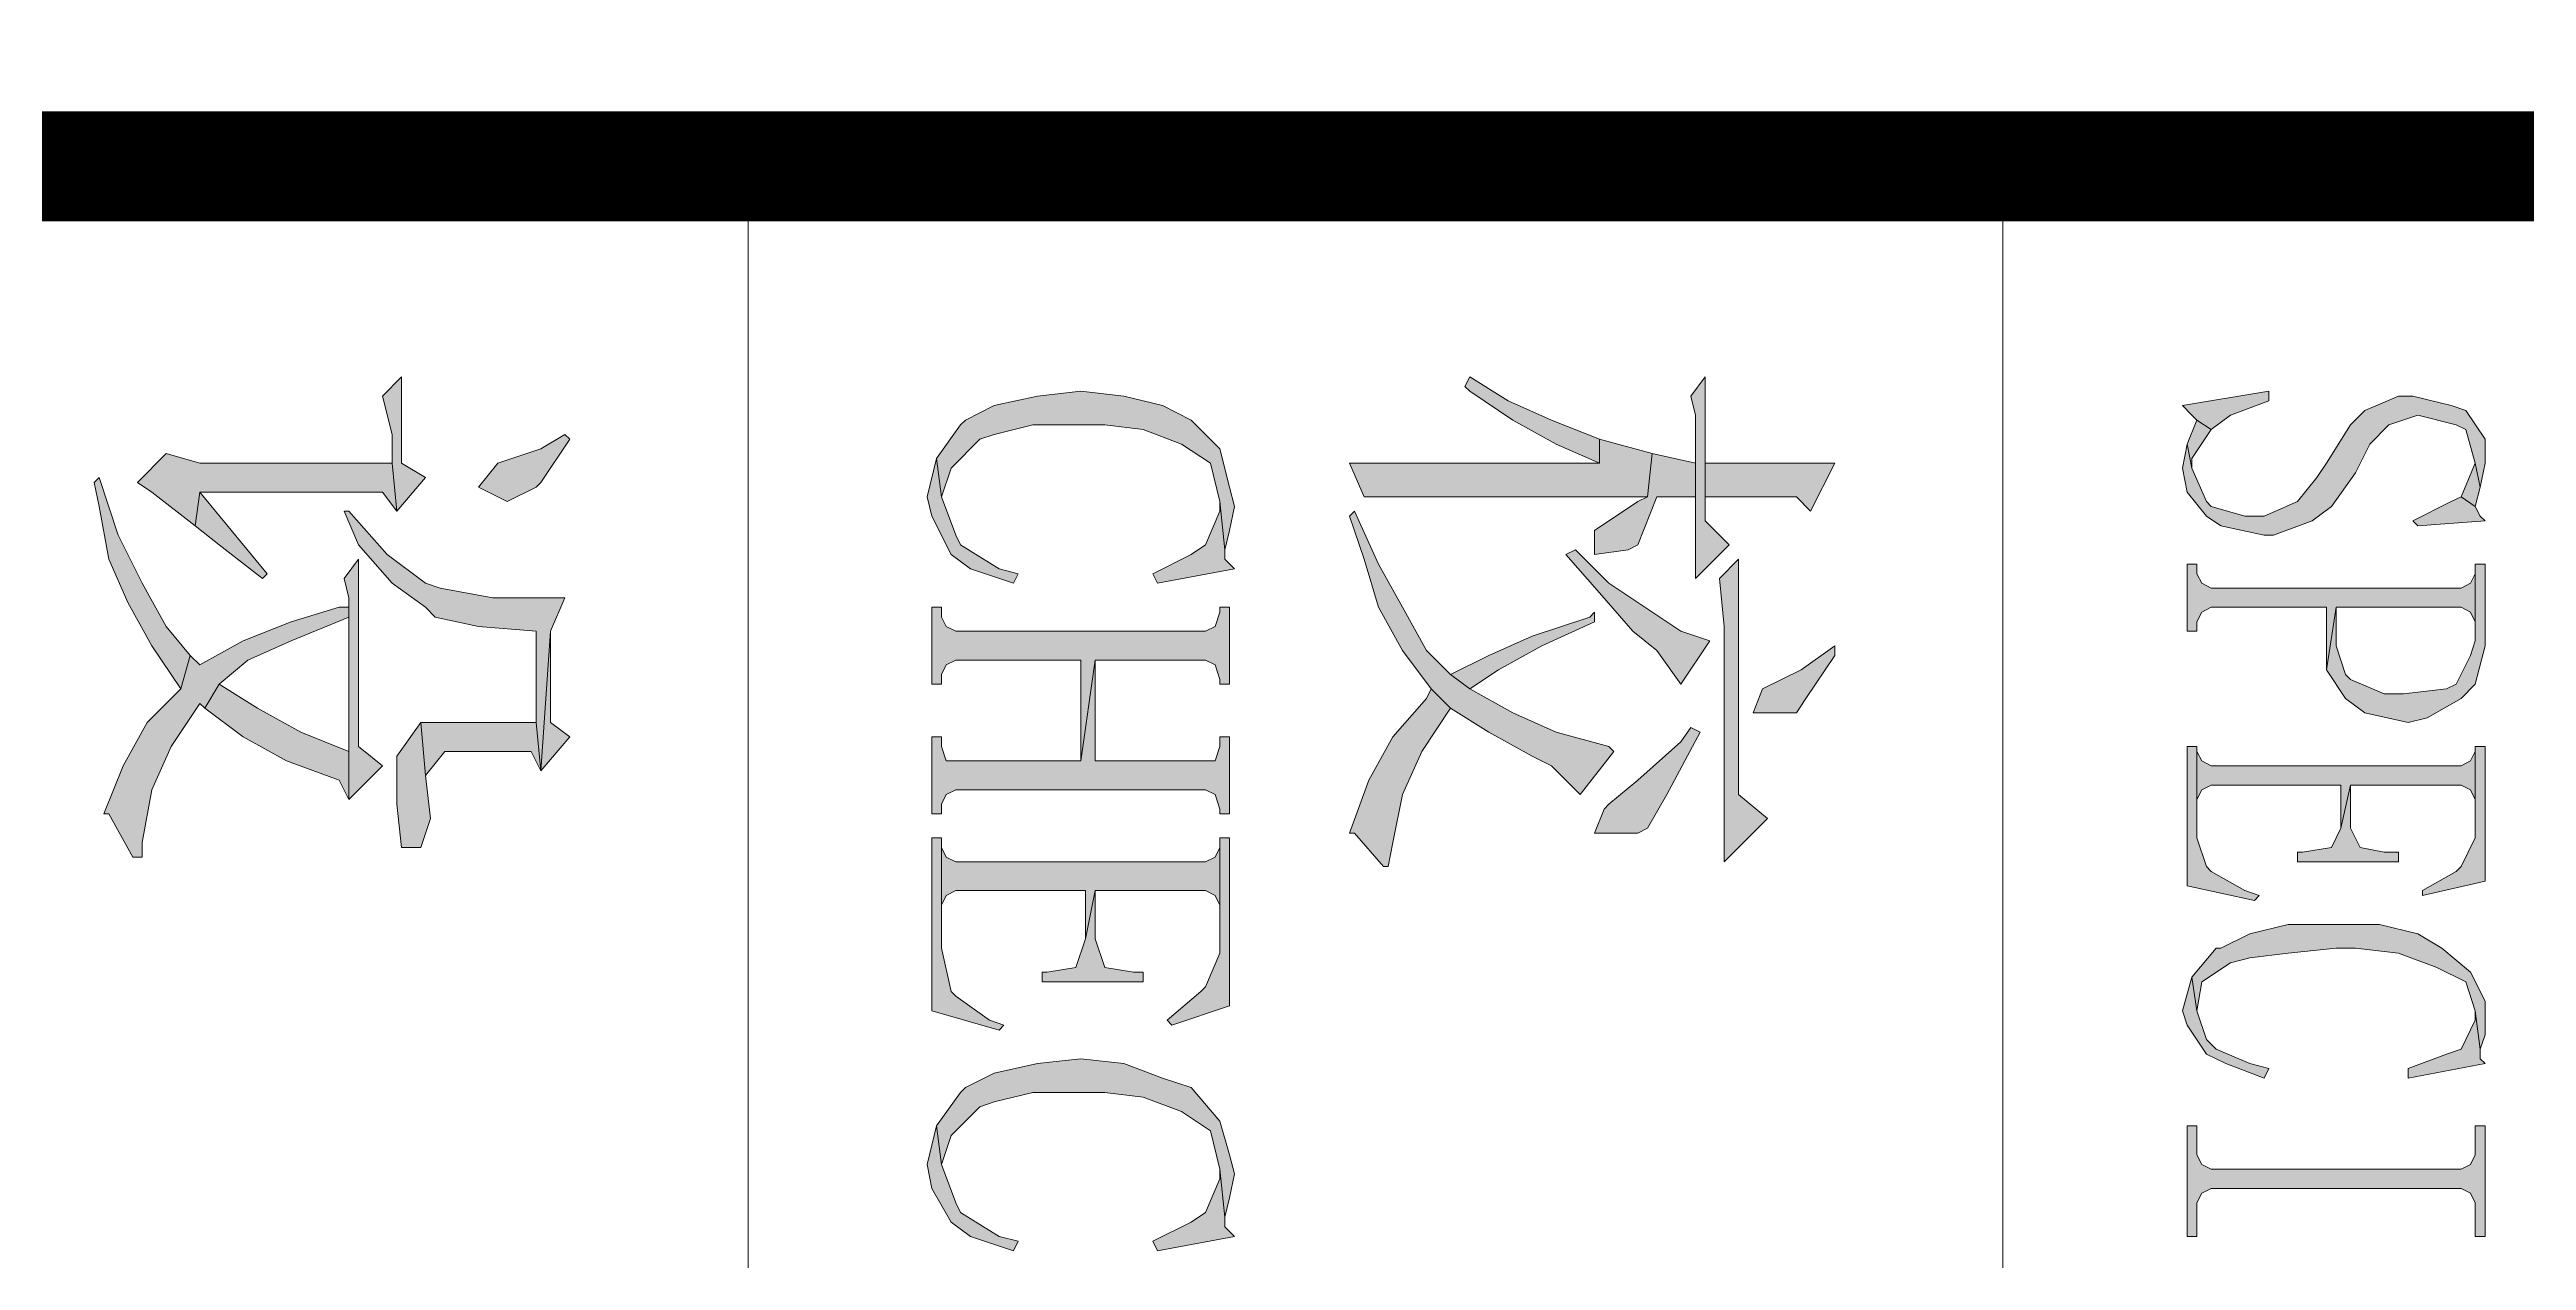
# Model space of a CAD drawing. Header units: millimetres. Extents: x -53295381 to 181933601, y -165 to 204541444.
# Drawn here: x 51441580 to 51449478, y 20990274 to 20994135 of the extents above; entities that cross this region are included whole.
import ezdxf

# ---------------------------------------------------------------- set-up
doc = ezdxf.new("R2010")
doc.units = ezdxf.units.MM
doc.header["$LTSCALE"] = 1000
doc.layers.add('PP-COM', color=7, linetype='Continuous')
doc.layers.add('标注', color=3, linetype='Continuous')
doc.layers.add('PUB_TITLE', color=7, linetype='Continuous', lineweight=20)
doc.styles.add('C', font='c.shx', dxfattribs={"width": 0.75, "height": 3, "bigfont": 'hzk.shx'})
doc.styles.add('HZ', font='rs.shx', dxfattribs={"width": 0.8, "bigfont": 'hztxt.shx'})
doc.styles.add('宋体', font='')
doc.styles.get('宋体').set_extended_font_data('宋体')
doc.dimstyles.new('1', dxfattribs={"dimtxt": 1.5, "dimasz": 2, "dimexe": 1, "dimexo": 0.2, "dimgap": 0.5, "dimtad": 1, "dimdec": 1, "dimzin": 0, "dimdsep": 46, "dimtxsty": '宋体', "dimcen": 0.2, "dimclrd": 3, "dimclre": 3, "dimclrt": 3, "dimadec": 0, "dimazin": 0, "dimtfac": 1, "dimtdec": 1, "dimtofl": 0, "dimtmove": 2, "dimatfit": 3, "dimfxl": 0, "dimtolj": 1, "dimtzin": 0, "dimarcsym": 0})

# ---------------------------------------------------------------- blocks, each defined once
blk = doc.blocks.new('*D53')
at = {"color": 3, "lineweight": -2}
for start, end in [(39.4482, 48.8965), (341.1035, 350.5518)]:
    blk.add_arc((1344.218, 1910.564), 16.999, start, end, dxfattribs=at)
at = {"color": 3}
for points in [[(1357.728, 1921.631), (1356.961, 1921.099), (1358.94, 1919.064)], [(1360.522, 1907.812), (1361.452, 1907.735), (1361.217, 1910.564)]]:
    blk.add_solid(points, dxfattribs=at)
at = {"layer": 'Defpoints', "color": 0}
for p in [(1395.655, 1940.261), (1360.959, 1913.516), (1344.218, 1910.564), (1344.218, 1910.564), (1403.612, 1910.564)]:
    blk.add_point(p, dxfattribs=at)
at = {"color": 3, "insert": (1362.57, 1915.482), "char_height": 3, "attachment_point": 5, "rotation": 285, "style": 'HZ'}
blk.add_mtext('\\A1;α/3', dxfattribs=at)
blk = doc.blocks.new('*D54')
at = {"color": 3, "lineweight": -2}
blk.add_arc((1344.218, 1910.564), 28.56, 5.6194, 84.3806, dxfattribs=at)
at = {"color": 3}
for points in [[(1346.992, 1938.522), (1347.038, 1939.454), (1344.218, 1939.125)], [(1373.108, 1913.384), (1372.175, 1913.338), (1372.779, 1910.564)]]:
    blk.add_solid(points, dxfattribs=at)
at = {"layer": 'Defpoints', "color": 0}
for p in [(1344.218, 1969.958), (1368.952, 1924.845), (1344.218, 1910.564), (1344.218, 1910.564), (1403.612, 1910.564)]:
    blk.add_point(p, dxfattribs=at)
at = {"color": 3, "insert": (1365.828, 1932.174), "char_height": 3, "attachment_point": 5, "rotation": 315, "style": 'HZ'}
blk.add_mtext('\\A1;α', dxfattribs=at)
blk = doc.blocks.new('*D55')
at = {"color": 3, "lineweight": -2}
for start, end in [(69.4333, 78.8666), (11.1334, 20.5667)]:
    blk.add_arc((1344.218, 1910.564), 17.026, start, end, dxfattribs=at)
at = {"color": 3}
for points in [[(1350.399, 1926.927), (1350, 1926.083), (1352.731, 1925.309)], [(1359.737, 1916.346), (1360.581, 1916.745), (1358.963, 1919.077)]]:
    blk.add_solid(points, dxfattribs=at)
at = {"layer": 'Defpoints', "color": 0}
for p in [(1373.915, 1962.001), (1395.655, 1940.261), (1355.162, 1923.607), (1344.218, 1910.564), (1344.218, 1910.564)]:
    blk.add_point(p, dxfattribs=at)
at = {"color": 3, "insert": (1358.072, 1924.056), "char_height": 3, "attachment_point": 5, "rotation": 314.2422, "style": 'HZ'}
blk.add_mtext('\\A1;α/3', dxfattribs=at)
blk = doc.blocks.new('*D27')
at = {"color": 3, "lineweight": -2}
for start, end in [(99.4333, 108.8666), (41.1334, 50.5667)]:
    blk.add_arc((1344.218, 1910.564), 17.026, start, end, dxfattribs=at)
at = {"color": 3}
for points in [[(1341.389, 1927.825), (1341.466, 1926.895), (1344.218, 1927.59)], [(1354.767, 1923.331), (1355.299, 1924.098), (1352.731, 1925.309)]]:
    blk.add_solid(points, dxfattribs=at)
at = {"layer": 'Defpoints', "color": 0}
for p in [(1344.218, 1969.958), (1373.915, 1962.001), (1350.042, 1926.563), (1344.218, 1910.564), (1344.218, 1910.564)]:
    blk.add_point(p, dxfattribs=at)
at = {"color": 3, "insert": (1349.143, 1928.942), "char_height": 3, "attachment_point": 5, "rotation": 345, "style": 'HZ'}
blk.add_mtext('\\A1;α/3', dxfattribs=at)
blk = doc.blocks.new('*D35')
at = {"layer": 'Defpoints', "color": 0}
for p in [(1319.577, 1812.569), (1317.437, 1800.401), (1286.683, 1796.73), (1303.739, 1796.73), (1303.739, 1796.73)]:
    blk.add_point(p, dxfattribs=at)
at = {"layer": '标注', "color": 3, "lineweight": -2}
blk.add_line((1305.739, 1796.73), (1319.92, 1796.73), dxfattribs=at)
for start, end in [(56.3312, 67.6624), (337.3376, 348.6688)]:
    blk.add_arc((1303.739, 1796.73), 14.181, start, end, dxfattribs=at)
at = {"layer": '标注', "color": 3}
for points in [[(1311.896, 1808.894), (1311.305, 1808.172), (1313.766, 1806.758)], [(1317.179, 1793.99), (1318.108, 1793.898), (1317.92, 1796.73)]]:
    blk.add_solid(points, dxfattribs=at)
at = {"layer": '标注', "color": 3, "insert": (1318.688, 1802.922), "char_height": 3, "attachment_point": 5, "rotation": 292.5, "style": 'C'}
blk.add_mtext('\\A1;45°', dxfattribs=at)
blk = doc.blocks.new('2015AACI_TQ_A2')
at = {"layer": 'PUB_TITLE'}
h = blk.add_hatch(color=256, dxfattribs=at)
h.dxf.hatch_style = 1
h.paths.add_polyline_path([(-5773.9, 8997.3), (-5783.1, 9009.6), (-5804.5, 9024.9), (-5822.9, 9034.1), (-5835.2, 9046.3), (-5841.3, 9064.7), (-5835.2, 9089.2), (-5832.1, 9095.3), (-5810.7, 9101.4), (-5795.3, 9104.5), (-5810.7, 9107.6), (-5826, 9107.6), (-5844.3, 9095.3), (-5847.4, 9086.1), (-5853.5, 9061.6), (-5853.5, 9052.4), (-5844.3, 9031), (-5835.2, 9021.8), (-5810.7, 9006.5), (-5801.5, 9000.4), (-5786.2, 8988.1), (-5777, 8966.7), (-5777, 8954.4), (-5783.1, 8933), (-5786.2, 8929.9), (-5807.6, 8920.7), (-5822.9, 8917.7), (-5807.6, 8914.6), (-5792.3, 8917.7), (-5777, 8929.9), (-5770.8, 8939.1), (-5764.7, 8966.7), (-5764.7, 8972.8)])
h.paths.add_polyline_path([(-5773.9, 9107.6), (-5777, 9104.5), (-5783.1, 9101.4), (-5789.2, 9092.3), (-5786.2, 9086.1), (-5773.9, 9061.6), (-5770.8, 9064.7)], flags=17)
h.paths.add_polyline_path([(-5783.1, 9101.4), (-5795.3, 9104.5), (-5810.7, 9101.4), (-5789.2, 9092.3)], flags=17)
h.paths.add_polyline_path([(-5838.2, 8923.8), (-5832.1, 8933), (-5841.3, 8945.2), (-5850.5, 8969.7), (-5856.6, 8969.7), (-5847.4, 8914.6), (-5841.3, 8920.7)])
h.paths.add_polyline_path([(-5832.1, 8933), (-5838.2, 8923.8), (-5822.9, 8917.7), (-5807.6, 8920.7), (-5813.7, 8920.7)], flags=17)
h.paths.add_polyline_path([(-5718.8, 9006.5), (-5691.2, 9006.5), (-5679, 9006.5), (-5718.8, 9012.6), (-5718.8, 9092.3), (-5715.7, 9098.4), (-5709.6, 9101.4), (-5740.2, 9101.4), (-5734.1, 9098.4), (-5731, 9092.3), (-5731, 8933), (-5734.1, 8926.9), (-5740.2, 8923.8), (-5746.3, 8923.8), (-5746.3, 8917.7), (-5703.5, 8917.7), (-5703.5, 8923.8), (-5709.6, 8923.8), (-5715.7, 8926.9), (-5718.8, 8933)])
h.paths.add_polyline_path([(-5651.4, 9031), (-5645.3, 9058.6), (-5648.3, 9070.8), (-5660.6, 9092.3), (-5669.8, 9101.4), (-5694.3, 9107.6), (-5746.3, 9107.6), (-5746.3, 9101.4), (-5740.2, 9101.4), (-5697.3, 9101.4), (-5688.1, 9098.4), (-5669.8, 9089.2), (-5666.7, 9083.1), (-5663.6, 9055.5), (-5663.6, 9043.3), (-5672.8, 9021.8), (-5675.9, 9018.7), (-5694.3, 9012.6), (-5718.8, 9012.6), (-5679, 9006.5), (-5660.6, 9018.7)])
h.paths.add_polyline_path([(-5605.4, 9092.3), (-5602.4, 9098.4), (-5596.3, 9101.4), (-5626.9, 9101.4), (-5620.8, 9098.4), (-5617.7, 9092.3), (-5617.7, 8933), (-5620.8, 8926.9), (-5626.9, 8923.8), (-5596.3, 8923.8), (-5602.4, 8926.9), (-5605.4, 8933), (-5605.4, 9015.7), (-5577.9, 9015.7), (-5605.4, 9021.8)])
h.paths.add_polyline_path([(-5556.4, 9052.4), (-5562.6, 9052.4), (-5562.6, 9043.3), (-5565.6, 9027.9), (-5577.9, 9021.8), (-5605.4, 9021.8), (-5577.9, 9015.7), (-5565.6, 9009.6), (-5562.6, 8991.2), (-5562.6, 8988.1), (-5556.4, 8988.1)])
h.paths.add_polyline_path([(-5544.2, 9107.6), (-5630, 9107.6), (-5630, 9101.4), (-5626.9, 9101.4), (-5571.8, 9101.4), (-5553.4, 9092.3), (-5550.3, 9089.2), (-5538.1, 9067.8), (-5535, 9067.8)])
h.paths.add_polyline_path([(-5531.9, 8960.6), (-5535, 8963.6), (-5538.1, 8954.4), (-5550.3, 8933), (-5553.4, 8929.9), (-5571.8, 8923.8), (-5596.3, 8923.8), (-5626.9, 8923.8), (-5630, 8923.8), (-5630, 8917.7), (-5541.1, 8917.7)])
h.paths.add_polyline_path([(-5501.3, 9012.6), (-5501.3, 9024.9), (-5498.3, 9052.4), (-5489.1, 9076.9), (-5479.9, 9095.3), (-5461.5, 9101.4), (-5437, 9104.5), (-5446.2, 9107.6), (-5458.4, 9107.6), (-5467.6, 9107.6), (-5486, 9098.4), (-5501.3, 9080), (-5510.5, 9064.7), (-5516.6, 9040.2), (-5516.6, 9012.6), (-5516.6, 8982), (-5510.5, 8957.5), (-5501.3, 8939.1), (-5501.3, 8936.1), (-5482.9, 8920.7), (-5461.5, 8923.8), (-5479.9, 8926.9), (-5492.1, 8945.2), (-5495.2, 8957.5), (-5498.3, 8982)])
h.paths.add_polyline_path([(-5427.8, 9107.6), (-5430.9, 9104.5), (-5437, 9104.5), (-5461.5, 9101.4), (-5455.4, 9101.4), (-5437, 9092.3), (-5433.9, 9083.1), (-5424.7, 9058.6), (-5418.6, 9058.6)])
h.paths.add_polyline_path([(-5427.8, 8942.2), (-5418.6, 8966.7), (-5424.7, 8969.7), (-5427.8, 8957.5), (-5437, 8936.1), (-5443.1, 8929.9), (-5461.5, 8923.8), (-5482.9, 8920.7), (-5461.5, 8914.6), (-5452.3, 8917.7), (-5433.9, 8929.9)])
h = blk.add_hatch(color=256, dxfattribs=at)
h.dxf.hatch_style = 1
h.paths.add_polyline_path([(-5348.2, 9092.3), (-5345.1, 9098.4), (-5339, 9101.4), (-5317.6, 9101.4), (-5317.6, 9107.6), (-5388, 9107.6), (-5388, 9101.4), (-5369.6, 9101.4), (-5363.5, 9098.4), (-5360.4, 9092.3), (-5360.4, 8933), (-5363.5, 8926.9), (-5369.6, 8923.8), (-5388, 8923.8), (-5388, 8917.7), (-5317.6, 8917.7), (-5317.6, 8923.8), (-5339, 8923.8), (-5345.1, 8926.9), (-5348.2, 8933)])
h.paths.add_polyline_path([(-5265.5, 8988.1), (-5225.7, 8988.1), (-5262.4, 8994.2), (-5244, 9089.2), (-5247.1, 9107.6), (-5283.9, 8936.1), (-5286.9, 8926.9), (-5293, 8923.8), (-5296.1, 8923.8), (-5296.1, 8917.7), (-5262.4, 8917.7), (-5262.4, 8923.8), (-5265.5, 8923.8), (-5271.6, 8929.9), (-5271.6, 8945.2)])
h.paths.add_polyline_path([(-5234.9, 9113.7), (-5247.1, 9107.6), (-5244, 9089.2), (-5225.7, 8994.2), (-5262.4, 8994.2), (-5225.7, 8988.1), (-5216.5, 8939.1), (-5216.5, 8926.9), (-5222.6, 8923.8), (-5225.7, 8923.8), (-5225.7, 8917.7), (-5188.9, 8917.7), (-5188.9, 8923.8), (-5192, 8923.8), (-5198.1, 8926.9), (-5201.2, 8936.1)])
h.paths.add_polyline_path([(-5149.1, 9092.3), (-5146, 9098.4), (-5139.9, 9101.4), (-5133.8, 9101.4), (-5133.8, 9107.6), (-5176.7, 9107.6), (-5176.7, 9101.4), (-5170.5, 9101.4), (-5164.4, 9098.4), (-5161.4, 9092.3), (-5161.4, 8933), (-5164.4, 8926.9), (-5170.5, 8923.8), (-5139.9, 8923.8), (-5146, 8926.9), (-5149.1, 8933)])
h.paths.add_polyline_path([(-5075.6, 8960.6), (-5081.7, 8963.6), (-5084.8, 8954.4), (-5094, 8933), (-5097, 8933), (-5115.4, 8923.8), (-5139.9, 8923.8), (-5170.5, 8923.8), (-5176.7, 8923.8), (-5176.7, 8917.7), (-5084.8, 8917.7)])
h.paths.add_polyline_path([(-5005.1, 9089.2), (-5005.1, 9098.4), (-4996, 9101.4), (-5029.7, 9101.4), (-5020.5, 9098.4), (-5020.5, 9089.2), (-5020.5, 8933), (-5023.5, 8926.9), (-5029.7, 8923.8), (-5035.8, 8923.8), (-5035.8, 8917.7), (-4989.8, 8917.7), (-4989.8, 8923.8), (-4999, 8923.8), (-5005.1, 8926.9), (-5005.1, 8933)])
h.paths.add_polyline_path([(-5029.7, 9101.4), (-4971.5, 9107.6), (-5054.2, 9107.6), (-5063.3, 9064.7), (-5057.2, 9064.7), (-5054.2, 9073.9), (-5045, 9095.3)])
h.paths.add_polyline_path([(-4971.5, 9107.6), (-5029.7, 9101.4), (-4996, 9101.4), (-4980.6, 9092.3), (-4977.6, 9092.3), (-4968.4, 9064.7), (-4965.3, 9064.7)])
h.paths.add_polyline_path([(-4916.3, 9101.4), (-4910.2, 9101.4), (-4910.2, 9107.6), (-4953.1, 9107.6), (-4953.1, 9101.4), (-4950, 9101.4), (-4943.9, 9095.3), (-4937.8, 9089.2), (-4907.1, 8991.2), (-4907.1, 8933), (-4910.2, 8926.9), (-4916.3, 8923.8), (-4922.5, 8923.8), (-4922.5, 8917.7), (-4876.5, 8917.7), (-4876.5, 8923.8), (-4885.7, 8923.8), (-4891.8, 8926.9), (-4891.8, 8933), (-4891.8, 8997.3), (-4898, 9003.4), (-4922.5, 9086.1), (-4922.5, 9095.3)])
h.paths.add_polyline_path([(-4848.9, 9107.6), (-4882.6, 9107.6), (-4882.6, 9101.4), (-4873.5, 9095.3), (-4873.5, 9086.1), (-4898, 9003.4), (-4891.8, 8997.3), (-4864.3, 9083.1), (-4858.1, 9095.3), (-4852, 9101.4), (-4848.9, 9101.4)])
h = blk.add_hatch(color=256, dxfattribs=at)
h.dxf.hatch_style = 1
h.paths.add_polyline_path([(-5758.6, 8625.5), (-5773.9, 8610.2), (-5789.2, 8610.2), (-5810.7, 8610.2), (-5865.8, 8610.2), (-5853.5, 8601), (-5841.3, 8604), (-5810.7, 8604), (-5789.2, 8604), (-5737.1, 8604)])
h.paths.add_polyline_path([(-5789.2, 8668.4), (-5780, 8677.5), (-5810.7, 8692.9), (-5810.7, 8674.5), (-5810.7, 8640.8), (-5810.7, 8610.2), (-5789.2, 8610.2)])
h.paths.add_polyline_path([(-5789.2, 8604), (-5810.7, 8604), (-5816.8, 8576.5), (-5789.2, 8573.4), (-5786.2, 8567.3), (-5767.8, 8539.7), (-5752.5, 8539.7), (-5755.5, 8561.2), (-5758.6, 8567.3), (-5789.2, 8579.5)])
h.paths.add_polyline_path([(-5789.2, 8573.4), (-5816.8, 8576.5), (-5826, 8542.8), (-5810.7, 8542.8), (-5810.7, 8509.1), (-5810.7, 8478.5), (-5810.7, 8444.8), (-5810.7, 8414.1), (-5810.7, 8383.5), (-5789.2, 8392.7), (-5789.2, 8429.5), (-5789.2, 8454)])
h.paths.add_polyline_path([(-5810.7, 8542.8), (-5826, 8542.8), (-5838.2, 8512.2), (-5850.5, 8484.6), (-5865.8, 8460.1), (-5859.7, 8457), (-5856.6, 8460.1), (-5838.2, 8487.6), (-5822.9, 8515.2)])
h.paths.add_polyline_path([(-5669.8, 8594.8), (-5697.3, 8613.2), (-5703.5, 8594.8), (-5721.8, 8567.3), (-5734.1, 8548.9), (-5755.5, 8527.5), (-5752.5, 8521.3), (-5728, 8542.8), (-5703.5, 8564.2), (-5691.2, 8579.5)])
h.paths.add_polyline_path([(-5651.4, 8668.4), (-5660.6, 8674.5), (-5688.1, 8692.9), (-5694.3, 8692.9), (-5679, 8671.4), (-5666.7, 8646.9), (-5651.4, 8640.8)])
h.paths.add_polyline_path([(-5584, 8650), (-5599.3, 8631.6), (-5749.4, 8631.6), (-5737.1, 8619.3), (-5706.5, 8622.4), (-5556.4, 8622.4)])
h.paths.add_polyline_path([(-5599.3, 8585.7), (-5639.1, 8607.1), (-5642.2, 8601), (-5633, 8594.8), (-5608.5, 8567.3), (-5593.2, 8548.9), (-5590.1, 8545.8), (-5574.8, 8539.7), (-5574.8, 8567.3), (-5577.9, 8573.4)])
h.paths.add_polyline_path([(-5599.3, 8530.5), (-5626.9, 8552), (-5630, 8548.9), (-5639.1, 8515.2), (-5651.4, 8487.6), (-5666.7, 8460.1), (-5675.9, 8447.8), (-5691.2, 8432.5), (-5718.8, 8417.2), (-5746.3, 8401.9), (-5780, 8386.6), (-5777, 8383.5), (-5749.4, 8392.7), (-5718.8, 8401.9), (-5691.2, 8417.2), (-5666.7, 8435.6), (-5654.5, 8447.8), (-5639.1, 8472.3), (-5623.8, 8499.9), (-5617.7, 8512.2)])
h.paths.add_polyline_path([(-5694.3, 8506), (-5709.6, 8539.7), (-5715.7, 8539.7), (-5712.6, 8536.7), (-5700.4, 8499.9), (-5688.1, 8472.3), (-5675.9, 8447.8), (-5666.7, 8460.1), (-5679, 8478.5)], flags=17)
h.paths.add_polyline_path([(-5626.9, 8429.5), (-5654.5, 8447.8), (-5666.7, 8435.6), (-5660.6, 8432.5), (-5636.1, 8411.1), (-5608.5, 8395.8), (-5574.8, 8383.5), (-5574.8, 8386.6), (-5553.4, 8405), (-5553.4, 8408), (-5568.7, 8411.1), (-5599.3, 8417.2)])
h = blk.add_hatch(color=256, dxfattribs=at)
h.dxf.hatch_style = 1
h.paths.add_polyline_path([(-5743.3, 8310), (-5749.4, 8303.9), (-5755.5, 8303.9), (-5786.2, 8300.8), (-5780, 8300.8), (-5758.6, 8291.6), (-5752.5, 8282.4), (-5740.2, 8257.9), (-5734.1, 8261)])
h.paths.add_polyline_path([(-5755.5, 8303.9), (-5767.8, 8306.9), (-5783.1, 8310), (-5795.3, 8306.9), (-5819.8, 8300.8), (-5838.2, 8282.4), (-5847.4, 8264.1), (-5853.5, 8239.6), (-5856.6, 8212), (-5853.5, 8184.4), (-5847.4, 8156.9), (-5838.2, 8138.5), (-5835.2, 8135.4), (-5813.7, 8120.1), (-5789.2, 8123.2), (-5807.6, 8129.3), (-5826, 8147.7), (-5829, 8156.9), (-5835.2, 8181.4), (-5835.2, 8212), (-5835.2, 8227.3), (-5832.1, 8251.8), (-5822.9, 8276.3), (-5810.7, 8294.7), (-5786.2, 8300.8)])
h.paths.add_polyline_path([(-5743.3, 8141.6), (-5734.1, 8169.1), (-5740.2, 8172.2), (-5743.3, 8159.9), (-5758.6, 8135.4), (-5764.7, 8132.4), (-5789.2, 8123.2), (-5813.7, 8120.1), (-5789.2, 8114), (-5777, 8117.1), (-5752.5, 8129.3)])
h.paths.add_polyline_path([(-5685.1, 8212), (-5620.8, 8212), (-5685.1, 8221.2), (-5685.1, 8291.6), (-5682, 8297.8), (-5672.8, 8300.8), (-5669.8, 8300.8), (-5669.8, 8306.9), (-5718.8, 8306.9), (-5718.8, 8300.8), (-5715.7, 8300.8), (-5706.5, 8297.8), (-5703.5, 8291.6), (-5703.5, 8132.4), (-5706.5, 8126.2), (-5712.6, 8123.2), (-5718.8, 8123.2), (-5718.8, 8117.1), (-5669.8, 8117.1), (-5669.8, 8123.2), (-5675.9, 8123.2), (-5682, 8126.2), (-5685.1, 8132.4)])
h.paths.add_polyline_path([(-5602.4, 8291.6), (-5599.3, 8297.8), (-5590.1, 8300.8), (-5587.1, 8300.8), (-5587.1, 8306.9), (-5636.1, 8306.9), (-5636.1, 8300.8), (-5630, 8300.8), (-5620.8, 8297.8), (-5620.8, 8291.6), (-5620.8, 8221.2), (-5685.1, 8221.2), (-5620.8, 8212), (-5620.8, 8132.4), (-5620.8, 8126.2), (-5630, 8123.2), (-5636.1, 8123.2), (-5636.1, 8117.1), (-5587.1, 8117.1), (-5587.1, 8123.2), (-5593.2, 8123.2), (-5599.3, 8126.2), (-5602.4, 8132.4)])
h.paths.add_polyline_path([(-5538.1, 8215.1), (-5507.4, 8215.1), (-5538.1, 8221.2), (-5538.1, 8291.6), (-5535, 8297.8), (-5528.9, 8300.8), (-5565.6, 8300.8), (-5559.5, 8297.8), (-5556.4, 8291.6), (-5556.4, 8132.4), (-5559.5, 8126.2), (-5565.6, 8123.2), (-5528.9, 8123.2), (-5535, 8126.2), (-5538.1, 8132.4)])
h.paths.add_polyline_path([(-5479.9, 8251.8), (-5486, 8251.8), (-5486, 8245.7), (-5489.1, 8227.3), (-5507.4, 8221.2), (-5538.1, 8221.2), (-5507.4, 8215.1), (-5489.1, 8208.9), (-5486, 8190.6), (-5486, 8187.5), (-5479.9, 8187.5)])
h.paths.add_polyline_path([(-5464.6, 8306.9), (-5571.8, 8306.9), (-5571.8, 8300.8), (-5565.6, 8300.8), (-5498.3, 8300.8), (-5476.8, 8291.6), (-5473.8, 8288.6), (-5455.4, 8267.1), (-5452.3, 8270.2)])
h.paths.add_polyline_path([(-5449.2, 8159.9), (-5452.3, 8163), (-5455.4, 8153.8), (-5470.7, 8132.4), (-5473.8, 8129.3), (-5501.3, 8123.2), (-5528.9, 8123.2), (-5565.6, 8123.2), (-5571.8, 8123.2), (-5571.8, 8117.1), (-5461.5, 8117.1)])
h.paths.add_polyline_path([(-5409.4, 8212), (-5409.4, 8227.3), (-5406.4, 8251.8), (-5397.2, 8276.3), (-5384.9, 8294.7), (-5360.4, 8300.8), (-5329.8, 8303.9), (-5342.1, 8306.9), (-5357.4, 8310), (-5369.6, 8306.9), (-5391.1, 8300.8), (-5412.5, 8282.4), (-5418.6, 8264.1), (-5427.8, 8239.6), (-5430.9, 8212), (-5427.8, 8184.4), (-5421.7, 8156.9), (-5412.5, 8138.5), (-5409.4, 8135.4), (-5388, 8120.1), (-5363.5, 8123.2), (-5381.9, 8129.3), (-5400.2, 8147.7), (-5403.3, 8156.9), (-5409.4, 8181.4)])
h.paths.add_polyline_path([(-5317.6, 8310), (-5323.7, 8303.9), (-5329.8, 8303.9), (-5360.4, 8300.8), (-5354.3, 8300.8), (-5332.9, 8291.6), (-5326.7, 8282.4), (-5314.5, 8257.9), (-5308.4, 8261)])
h.paths.add_polyline_path([(-5317.6, 8141.6), (-5308.4, 8169.1), (-5314.5, 8172.2), (-5317.6, 8159.9), (-5332.9, 8135.4), (-5339, 8132.4), (-5363.5, 8123.2), (-5388, 8120.1), (-5363.5, 8114), (-5348.2, 8117.1), (-5326.7, 8129.3)])
h.paths.add_polyline_path([(-5256.3, 8291.6), (-5253.2, 8297.8), (-5247.1, 8300.8), (-5241, 8300.8), (-5241, 8306.9), (-5290, 8306.9), (-5290, 8300.8), (-5283.9, 8300.8), (-5274.7, 8297.8), (-5274.7, 8291.6), (-5274.7, 8132.4), (-5274.7, 8126.2), (-5283.9, 8123.2), (-5290, 8123.2), (-5290, 8117.1), (-5241, 8117.1), (-5241, 8123.2), (-5247.1, 8123.2), (-5253.2, 8126.2), (-5256.3, 8132.4), (-5256.3, 8196.7), (-5256.3, 8212)])
h.paths.add_polyline_path([(-5225.7, 8236.5), (-5192, 8285.5), (-5179.7, 8297.8), (-5170.5, 8300.8), (-5167.5, 8300.8), (-5167.5, 8306.9), (-5213.4, 8306.9), (-5213.4, 8300.8), (-5210.4, 8300.8), (-5201.2, 8297.8), (-5204.2, 8285.5), (-5256.3, 8212), (-5256.3, 8196.7), (-5237.9, 8221.2)])
h.paths.add_polyline_path([(-5225.7, 8236.5), (-5237.9, 8221.2), (-5201.2, 8141.6), (-5198.1, 8129.3), (-5207.3, 8123.2), (-5210.4, 8123.2), (-5210.4, 8117.1), (-5161.4, 8117.1), (-5161.4, 8123.2), (-5167.5, 8123.2), (-5170.5, 8126.2), (-5179.7, 8135.4)])
h.paths.add_polyline_path([(-5112.3, 8291.6), (-5109.3, 8297.8), (-5103.2, 8300.8), (-5139.9, 8300.8), (-5133.8, 8297.8), (-5130.7, 8291.6), (-5130.7, 8132.4), (-5133.8, 8126.2), (-5139.9, 8123.2), (-5103.2, 8123.2), (-5109.3, 8126.2), (-5112.3, 8132.4), (-5112.3, 8215.1), (-5081.7, 8215.1), (-5112.3, 8221.2)])
h.paths.add_polyline_path([(-5035.8, 8306.9), (-5146, 8306.9), (-5146, 8300.8), (-5139.9, 8300.8), (-5072.5, 8300.8), (-5048, 8291.6), (-5048, 8288.6), (-5029.7, 8267.1), (-5026.6, 8270.2)])
h.paths.add_polyline_path([(-5054.2, 8251.8), (-5060.3, 8251.8), (-5060.3, 8245.7), (-5063.3, 8227.3), (-5081.7, 8221.2), (-5112.3, 8221.2), (-5081.7, 8215.1), (-5063.3, 8208.9), (-5060.3, 8190.6), (-5060.3, 8187.5), (-5054.2, 8187.5)])
h.paths.add_polyline_path([(-5020.5, 8159.9), (-5026.6, 8163), (-5029.7, 8153.8), (-5045, 8132.4), (-5048, 8129.3), (-5072.5, 8123.2), (-5103.2, 8123.2), (-5139.9, 8123.2), (-5146, 8123.2), (-5146, 8117.1), (-5032.7, 8117.1)])
h = blk.add_hatch(color=256, dxfattribs=at)
h.dxf.hatch_style = 1
h.paths.add_polyline_path([(-5795.3, 7864.7), (-5798.4, 7867.7), (-5826, 7886.1), (-5829, 7883), (-5819.8, 7867.7), (-5810.7, 7840.2), (-5795.3, 7827.9), (-5786.2, 7846.3)])
h.paths.add_polyline_path([(-5801.5, 7794.2), (-5810.7, 7778.9), (-5865.8, 7778.9), (-5853.5, 7766.7), (-5829, 7772.8), (-5810.7, 7772.8), (-5780, 7775.8)])
h.paths.add_polyline_path([(-5792.3, 7766.7), (-5780, 7775.8), (-5810.7, 7772.8), (-5810.7, 7650.3), (-5816.8, 7628.8), (-5798.4, 7610.5), (-5792.3, 7619.6), (-5770.8, 7647.2), (-5792.3, 7650.3)])
h.paths.add_polyline_path([(-5737.1, 7690.1), (-5740.2, 7693.2), (-5792.3, 7650.3), (-5770.8, 7647.2), (-5758.6, 7662.5)])
h.paths.add_polyline_path([(-5706.5, 7827.9), (-5703.5, 7864.7), (-5645.3, 7864.7), (-5614.6, 7867.7), (-5703.5, 7873.9), (-5724.9, 7883), (-5724.9, 7876.9), (-5724.9, 7846.3), (-5724.9, 7837.1), (-5731, 7803.4), (-5734.1, 7794.2), (-5752.5, 7769.7), (-5780, 7745.2), (-5780, 7742.2), (-5758.6, 7751.3), (-5734.1, 7772.8), (-5718.8, 7794.2), (-5712.6, 7800.4)])
h.paths.add_polyline_path([(-5626.9, 7861.6), (-5614.6, 7867.7), (-5645.3, 7864.7), (-5645.3, 7797.3), (-5645.3, 7791.2), (-5611.6, 7794.2), (-5626.9, 7806.5)])
h.paths.add_polyline_path([(-5636.1, 7886.1), (-5645.3, 7873.9), (-5703.5, 7873.9), (-5614.6, 7867.7)])
h.paths.add_polyline_path([(-5565.6, 7791.2), (-5584, 7797.3), (-5611.6, 7794.2), (-5645.3, 7791.2), (-5623.8, 7775.8), (-5602.4, 7775.8), (-5593.2, 7775.8), (-5565.6, 7778.9)])
h.paths.add_polyline_path([(-5617.7, 7766.7), (-5630, 7751.3), (-5749.4, 7751.3), (-5737.1, 7742.2), (-5724.9, 7745.2), (-5718.8, 7745.2), (-5712.6, 7745.2), (-5626.9, 7745.2), (-5596.3, 7745.2)])
h.paths.add_polyline_path([(-5608.5, 7739.1), (-5596.3, 7745.2), (-5626.9, 7745.2), (-5639.1, 7714.6), (-5654.5, 7687), (-5669.8, 7662.5), (-5654.5, 7653.3), (-5636.1, 7677.8), (-5620.8, 7705.4)], flags=17)
h.paths.add_polyline_path([(-5697.3, 7708.5), (-5712.6, 7745.2), (-5718.8, 7745.2), (-5718.8, 7739.1), (-5709.6, 7708.5), (-5697.3, 7677.8), (-5682, 7650.3), (-5688.1, 7644.1), (-5666.7, 7638), (-5645.3, 7616.6), (-5617.7, 7601.3), (-5587.1, 7589), (-5587.1, 7592.1), (-5559.5, 7607.4), (-5559.5, 7613.5), (-5568.7, 7613.5), (-5602.4, 7619.6), (-5630, 7631.9), (-5657.5, 7650.3), (-5654.5, 7653.3), (-5669.8, 7662.5), (-5685.1, 7680.9)])
h.paths.add_polyline_path([(-5666.7, 7638), (-5688.1, 7644.1), (-5706.5, 7628.8), (-5734.1, 7613.5), (-5764.7, 7598.2), (-5801.5, 7586), (-5798.4, 7582.9), (-5783.1, 7586), (-5749.4, 7592.1), (-5721.8, 7604.3), (-5694.3, 7619.6)])
for p, q in [((-6000, 8800), (0, 8800)), ((-6000, 8000), (0, 8000))]:
    blk.add_line(p, q, dxfattribs=at)
at = {"layer": 'PUB_TITLE', "const_width": 70}
blk.add_lwpolyline([(-6000, 40000), (-6000, 0)], dxfattribs=at)
at = {"layer": 'PUB_TITLE'}
blk.add_lwpolyline([(-6000, 0), (0, 0), (0, 40000), (-6000, 40000)], close=True, dxfattribs=at)
at = {"layer": 'PUB_TITLE', "lineweight": 0}
for points in [[(-5810.7, 9107.6), (-5826, 9107.6), (-5844.3, 9095.3), (-5847.4, 9086.1), (-5853.5, 9061.6), (-5853.5, 9052.4), (-5844.3, 9031), (-5835.2, 9021.8), (-5810.7, 9006.5), (-5801.5, 9000.4), (-5786.2, 8988.1), (-5777, 8966.7), (-5777, 8954.4), (-5783.1, 8933), (-5786.2, 8929.9), (-5807.6, 8920.7), (-5822.9, 8917.7), (-5807.6, 8914.6), (-5792.3, 8917.7), (-5777, 8929.9), (-5770.8, 8939.1), (-5764.7, 8966.7), (-5764.7, 8972.8), (-5773.9, 8997.3), (-5783.1, 9009.6), (-5804.5, 9024.9), (-5822.9, 9034.1), (-5835.2, 9046.3), (-5841.3, 9064.7), (-5841.3, 9064.7), (-5835.2, 9089.2), (-5832.1, 9095.3), (-5810.7, 9101.4), (-5795.3, 9104.5)], [(-5795.3, 9104.5), (-5810.7, 9101.4), (-5810.7, 9101.4), (-5789.2, 9092.3), (-5783.1, 9101.4)], [(-5773.9, 9107.6), (-5777, 9104.5), (-5783.1, 9101.4), (-5789.2, 9092.3), (-5786.2, 9086.1), (-5773.9, 9061.6), (-5770.8, 9064.7)], [(-5694.3, 9107.6), (-5746.3, 9107.6), (-5746.3, 9101.4), (-5740.2, 9101.4), (-5697.3, 9101.4), (-5688.1, 9098.4), (-5669.8, 9089.2), (-5666.7, 9083.1), (-5663.6, 9055.5), (-5663.6, 9043.3), (-5672.8, 9021.8), (-5675.9, 9018.7), (-5694.3, 9012.6), (-5718.8, 9012.6), (-5679, 9006.5), (-5660.6, 9018.7), (-5651.4, 9031), (-5645.3, 9058.6), (-5648.3, 9070.8), (-5660.6, 9092.3), (-5669.8, 9101.4)], [(-5740.2, 9101.4), (-5734.1, 9098.4), (-5731, 9092.3), (-5731, 8933), (-5734.1, 8926.9), (-5740.2, 8923.8), (-5746.3, 8923.8), (-5746.3, 8917.7), (-5703.5, 8917.7), (-5703.5, 8923.8), (-5709.6, 8923.8), (-5715.7, 8926.9), (-5718.8, 8933), (-5718.8, 9006.5), (-5691.2, 9006.5), (-5679, 9006.5), (-5718.8, 9012.6), (-5718.8, 9092.3), (-5715.7, 9098.4), (-5709.6, 9101.4), (-5697.3, 9101.4)], [(-5544.2, 9107.6), (-5630, 9107.6), (-5630, 9101.4), (-5626.9, 9101.4), (-5571.8, 9101.4), (-5553.4, 9092.3), (-5550.3, 9089.2), (-5538.1, 9067.8), (-5535, 9067.8)], [(-5626.9, 9101.4), (-5620.8, 9098.4), (-5617.7, 9092.3), (-5617.7, 8933), (-5620.8, 8926.9), (-5626.9, 8923.8), (-5596.3, 8923.8), (-5602.4, 8926.9), (-5605.4, 8933), (-5605.4, 9015.7), (-5577.9, 9015.7), (-5605.4, 9021.8), (-5605.4, 9092.3), (-5602.4, 9098.4), (-5596.3, 9101.4), (-5571.8, 9101.4)], [(-5458.4, 9107.6), (-5467.6, 9107.6), (-5486, 9098.4), (-5501.3, 9080), (-5510.5, 9064.7), (-5516.6, 9040.2), (-5516.6, 9012.6), (-5516.6, 8982), (-5510.5, 8957.5), (-5501.3, 8939.1), (-5501.3, 8936.1), (-5482.9, 8920.7), (-5461.5, 8923.8), (-5479.9, 8926.9), (-5492.1, 8945.2), (-5495.2, 8957.5), (-5498.3, 8982), (-5501.3, 9012.6), (-5501.3, 9024.9), (-5498.3, 9052.4), (-5489.1, 9076.9), (-5479.9, 9095.3), (-5461.5, 9101.4), (-5437, 9104.5), (-5446.2, 9107.6)], [(-5427.8, 9107.6), (-5430.9, 9104.5), (-5437, 9104.5), (-5461.5, 9101.4), (-5455.4, 9101.4), (-5437, 9092.3), (-5433.9, 9083.1), (-5424.7, 9058.6), (-5418.6, 9058.6)], [(-5317.6, 9107.6), (-5388, 9107.6), (-5388, 9101.4), (-5369.6, 9101.4), (-5363.5, 9098.4), (-5360.4, 9092.3), (-5360.4, 8933), (-5363.5, 8926.9), (-5369.6, 8923.8), (-5388, 8923.8), (-5388, 8917.7), (-5317.6, 8917.7), (-5317.6, 8923.8), (-5339, 8923.8), (-5345.1, 8926.9), (-5348.2, 8933), (-5348.2, 9092.3), (-5345.1, 9098.4), (-5339, 9101.4), (-5317.6, 9101.4)], [(-5556.4, 9052.4), (-5562.6, 9052.4), (-5562.6, 9043.3), (-5565.6, 9027.9), (-5577.9, 9021.8), (-5605.4, 9021.8), (-5577.9, 9015.7), (-5565.6, 9009.6), (-5562.6, 8991.2), (-5562.6, 8988.1), (-5556.4, 8988.1)], [(-5850.5, 8969.7), (-5856.6, 8969.7), (-5847.4, 8914.6), (-5841.3, 8920.7), (-5838.2, 8923.8), (-5832.1, 8933), (-5841.3, 8945.2)], [(-5535, 8963.6), (-5538.1, 8954.4), (-5550.3, 8933), (-5553.4, 8929.9), (-5571.8, 8923.8), (-5596.3, 8923.8), (-5626.9, 8923.8), (-5630, 8923.8), (-5630, 8917.7), (-5541.1, 8917.7), (-5531.9, 8960.6)], [(-5424.7, 8969.7), (-5427.8, 8957.5), (-5437, 8936.1), (-5443.1, 8929.9), (-5461.5, 8923.8), (-5482.9, 8920.7), (-5461.5, 8914.6), (-5452.3, 8917.7), (-5433.9, 8929.9), (-5427.8, 8942.2), (-5418.6, 8966.7)], [(-5832.1, 8933), (-5838.2, 8923.8), (-5822.9, 8917.7), (-5807.6, 8920.7), (-5813.7, 8920.7)], [(-5810.7, 8692.9), (-5810.7, 8674.5), (-5810.7, 8640.8), (-5810.7, 8610.2), (-5789.2, 8610.2), (-5789.2, 8668.4), (-5780, 8677.5)], [(-5688.1, 8692.9), (-5694.3, 8692.9), (-5679, 8671.4), (-5666.7, 8646.9), (-5651.4, 8640.8), (-5651.4, 8668.4), (-5660.6, 8674.5)], [(-5584, 8650), (-5599.3, 8631.6), (-5749.4, 8631.6), (-5737.1, 8619.3), (-5737.1, 8619.3), (-5706.5, 8622.4), (-5556.4, 8622.4)], [(-5758.6, 8625.5), (-5773.9, 8610.2), (-5789.2, 8610.2), (-5810.7, 8610.2), (-5865.8, 8610.2), (-5853.5, 8601), (-5841.3, 8604), (-5810.7, 8604), (-5789.2, 8604), (-5737.1, 8604)], [(-5697.3, 8613.2), (-5703.5, 8594.8), (-5721.8, 8567.3), (-5734.1, 8548.9), (-5755.5, 8527.5), (-5752.5, 8521.3), (-5752.5, 8521.3), (-5728, 8542.8), (-5703.5, 8564.2), (-5691.2, 8579.5), (-5669.8, 8594.8)], [(-5789.2, 8604), (-5810.7, 8604), (-5816.8, 8576.5), (-5789.2, 8573.4), (-5786.2, 8567.3), (-5767.8, 8539.7), (-5752.5, 8539.7), (-5755.5, 8561.2), (-5758.6, 8567.3), (-5789.2, 8579.5)], [(-5639.1, 8607.1), (-5642.2, 8601), (-5633, 8594.8), (-5608.5, 8567.3), (-5593.2, 8548.9), (-5590.1, 8545.8), (-5574.8, 8539.7), (-5574.8, 8567.3), (-5577.9, 8573.4), (-5599.3, 8585.7)], [(-5816.8, 8576.5), (-5826, 8542.8), (-5810.7, 8542.8), (-5810.7, 8509.1), (-5810.7, 8478.5), (-5810.7, 8444.8), (-5810.7, 8414.1), (-5810.7, 8383.5), (-5789.2, 8392.7), (-5789.2, 8429.5), (-5789.2, 8454), (-5789.2, 8573.4)], [(-5626.9, 8552), (-5630, 8548.9), (-5639.1, 8515.2), (-5651.4, 8487.6), (-5666.7, 8460.1), (-5675.9, 8447.8), (-5691.2, 8432.5), (-5718.8, 8417.2), (-5746.3, 8401.9), (-5780, 8386.6), (-5777, 8383.5), (-5749.4, 8392.7), (-5718.8, 8401.9), (-5691.2, 8417.2), (-5666.7, 8435.6), (-5654.5, 8447.8), (-5639.1, 8472.3), (-5623.8, 8499.9), (-5617.7, 8512.2), (-5599.3, 8530.5)], [(-5826, 8542.8), (-5838.2, 8512.2), (-5850.5, 8484.6), (-5865.8, 8460.1), (-5859.7, 8457), (-5856.6, 8460.1), (-5838.2, 8487.6), (-5822.9, 8515.2), (-5810.7, 8542.8)], [(-5709.6, 8539.7), (-5715.7, 8539.7), (-5712.6, 8536.7), (-5700.4, 8499.9), (-5688.1, 8472.3), (-5675.9, 8447.8), (-5666.7, 8460.1), (-5679, 8478.5), (-5694.3, 8506)], [(-5654.5, 8447.8), (-5666.7, 8435.6), (-5660.6, 8432.5), (-5636.1, 8411.1), (-5608.5, 8395.8), (-5574.8, 8383.5), (-5574.8, 8386.6), (-5553.4, 8405), (-5553.4, 8408), (-5568.7, 8411.1), (-5599.3, 8417.2), (-5626.9, 8429.5)], [(-5783.1, 8310), (-5795.3, 8306.9), (-5819.8, 8300.8), (-5838.2, 8282.4), (-5847.4, 8264.1), (-5853.5, 8239.6), (-5856.6, 8212), (-5853.5, 8184.4), (-5847.4, 8156.9), (-5838.2, 8138.5), (-5835.2, 8135.4), (-5813.7, 8120.1), (-5789.2, 8123.2), (-5807.6, 8129.3), (-5826, 8147.7), (-5829, 8156.9), (-5835.2, 8181.4), (-5835.2, 8212), (-5835.2, 8227.3), (-5832.1, 8251.8), (-5822.9, 8276.3), (-5810.7, 8294.7), (-5786.2, 8300.8), (-5755.5, 8303.9), (-5767.8, 8306.9)], [(-5743.3, 8310), (-5749.4, 8303.9), (-5755.5, 8303.9), (-5786.2, 8300.8), (-5780, 8300.8), (-5758.6, 8291.6), (-5752.5, 8282.4), (-5740.2, 8257.9), (-5734.1, 8261)], [(-5357.4, 8310), (-5369.6, 8306.9), (-5391.1, 8300.8), (-5412.5, 8282.4), (-5418.6, 8264.1), (-5427.8, 8239.6), (-5430.9, 8212), (-5427.8, 8184.4), (-5421.7, 8156.9), (-5412.5, 8138.5), (-5409.4, 8135.4), (-5388, 8120.1), (-5363.5, 8123.2), (-5381.9, 8129.3), (-5400.2, 8147.7), (-5403.3, 8156.9), (-5409.4, 8181.4), (-5409.4, 8212), (-5409.4, 8227.3), (-5406.4, 8251.8), (-5397.2, 8276.3), (-5384.9, 8294.7), (-5360.4, 8300.8), (-5329.8, 8303.9), (-5342.1, 8306.9)], [(-5317.6, 8310), (-5323.7, 8303.9), (-5329.8, 8303.9), (-5360.4, 8300.8), (-5354.3, 8300.8), (-5332.9, 8291.6), (-5326.7, 8282.4), (-5314.5, 8257.9), (-5308.4, 8261)], [(-5669.8, 8306.9), (-5718.8, 8306.9), (-5718.8, 8300.8), (-5715.7, 8300.8), (-5706.5, 8297.8), (-5703.5, 8291.6), (-5703.5, 8132.4), (-5706.5, 8126.2), (-5712.6, 8123.2), (-5718.8, 8123.2), (-5718.8, 8117.1), (-5669.8, 8117.1), (-5669.8, 8123.2), (-5675.9, 8123.2), (-5682, 8126.2), (-5685.1, 8132.4), (-5685.1, 8212), (-5620.8, 8212), (-5685.1, 8221.2), (-5685.1, 8291.6), (-5682, 8297.8), (-5672.8, 8300.8), (-5669.8, 8300.8)], [(-5587.1, 8306.9), (-5636.1, 8306.9), (-5636.1, 8300.8), (-5630, 8300.8), (-5620.8, 8297.8), (-5620.8, 8291.6), (-5620.8, 8221.2), (-5685.1, 8221.2), (-5620.8, 8212), (-5620.8, 8132.4), (-5620.8, 8126.2), (-5630, 8123.2), (-5636.1, 8123.2), (-5636.1, 8117.1), (-5587.1, 8117.1), (-5587.1, 8123.2), (-5593.2, 8123.2), (-5599.3, 8126.2), (-5602.4, 8132.4), (-5602.4, 8291.6), (-5599.3, 8297.8), (-5590.1, 8300.8), (-5587.1, 8300.8)], [(-5464.6, 8306.9), (-5571.8, 8306.9), (-5571.8, 8300.8), (-5565.6, 8300.8), (-5498.3, 8300.8), (-5476.8, 8291.6), (-5473.8, 8288.6), (-5455.4, 8267.1), (-5452.3, 8270.2)], [(-5565.6, 8300.8), (-5559.5, 8297.8), (-5556.4, 8291.6), (-5556.4, 8132.4), (-5559.5, 8126.2), (-5565.6, 8123.2), (-5528.9, 8123.2), (-5535, 8126.2), (-5538.1, 8132.4), (-5538.1, 8215.1), (-5507.4, 8215.1), (-5538.1, 8221.2), (-5538.1, 8291.6), (-5535, 8297.8), (-5528.9, 8300.8), (-5498.3, 8300.8)], [(-5479.9, 8251.8), (-5486, 8251.8), (-5486, 8245.7), (-5489.1, 8227.3), (-5507.4, 8221.2), (-5538.1, 8221.2), (-5507.4, 8215.1), (-5489.1, 8208.9), (-5486, 8190.6), (-5486, 8187.5), (-5479.9, 8187.5)], [(-5740.2, 8172.2), (-5743.3, 8159.9), (-5758.6, 8135.4), (-5764.7, 8132.4), (-5789.2, 8123.2), (-5813.7, 8120.1), (-5789.2, 8114), (-5777, 8117.1), (-5752.5, 8129.3), (-5743.3, 8141.6), (-5734.1, 8169.1)], [(-5314.5, 8172.2), (-5317.6, 8159.9), (-5332.9, 8135.4), (-5339, 8132.4), (-5363.5, 8123.2), (-5388, 8120.1), (-5363.5, 8114), (-5348.2, 8117.1), (-5326.7, 8129.3), (-5317.6, 8141.6), (-5308.4, 8169.1)], [(-5452.3, 8163), (-5455.4, 8153.8), (-5470.7, 8132.4), (-5473.8, 8129.3), (-5501.3, 8123.2), (-5528.9, 8123.2), (-5565.6, 8123.2), (-5571.8, 8123.2), (-5571.8, 8117.1), (-5461.5, 8117.1), (-5449.2, 8159.9)], [(-5826, 7886.1), (-5829, 7883), (-5819.8, 7867.7), (-5810.7, 7840.2), (-5795.3, 7827.9), (-5786.2, 7846.3), (-5795.3, 7864.7), (-5798.4, 7867.7)], [(-5724.9, 7883), (-5724.9, 7876.9), (-5724.9, 7846.3), (-5724.9, 7837.1), (-5731, 7803.4), (-5734.1, 7794.2), (-5752.5, 7769.7), (-5780, 7745.2), (-5780, 7742.2), (-5758.6, 7751.3), (-5734.1, 7772.8), (-5718.8, 7794.2), (-5712.6, 7800.4), (-5706.5, 7827.9), (-5703.5, 7864.7), (-5645.3, 7864.7), (-5614.6, 7867.7), (-5703.5, 7873.9)], [(-5636.1, 7886.1), (-5645.3, 7873.9), (-5703.5, 7873.9), (-5614.6, 7867.7)], [(-5614.6, 7867.7), (-5645.3, 7864.7), (-5645.3, 7797.3), (-5645.3, 7791.2), (-5611.6, 7794.2), (-5626.9, 7806.5), (-5626.9, 7861.6)], [(-5801.5, 7794.2), (-5810.7, 7778.9), (-5865.8, 7778.9), (-5853.5, 7766.7), (-5829, 7772.8), (-5810.7, 7772.8), (-5780, 7775.8)], [(-5584, 7797.3), (-5611.6, 7794.2), (-5645.3, 7791.2), (-5623.8, 7775.8), (-5602.4, 7775.8), (-5593.2, 7775.8), (-5565.6, 7778.9), (-5565.6, 7791.2)], [(-5780, 7775.8), (-5810.7, 7772.8), (-5810.7, 7650.3), (-5816.8, 7628.8), (-5798.4, 7610.5), (-5792.3, 7619.6), (-5770.8, 7647.2), (-5792.3, 7650.3), (-5792.3, 7766.7)], [(-5617.7, 7766.7), (-5630, 7751.3), (-5749.4, 7751.3), (-5737.1, 7742.2), (-5724.9, 7745.2), (-5718.8, 7745.2), (-5712.6, 7745.2), (-5626.9, 7745.2), (-5596.3, 7745.2)], [(-5712.6, 7745.2), (-5718.8, 7745.2), (-5718.8, 7739.1), (-5709.6, 7708.5), (-5697.3, 7677.8), (-5682, 7650.3), (-5688.1, 7644.1), (-5666.7, 7638), (-5645.3, 7616.6), (-5617.7, 7601.3), (-5587.1, 7589), (-5587.1, 7592.1), (-5559.5, 7607.4), (-5559.5, 7613.5), (-5568.7, 7613.5), (-5602.4, 7619.6), (-5630, 7631.9), (-5657.5, 7650.3), (-5654.5, 7653.3), (-5669.8, 7662.5), (-5685.1, 7680.9), (-5697.3, 7708.5)], [(-5596.3, 7745.2), (-5626.9, 7745.2), (-5639.1, 7714.6), (-5654.5, 7687), (-5669.8, 7662.5), (-5654.5, 7653.3), (-5636.1, 7677.8), (-5620.8, 7705.4), (-5608.5, 7739.1)], [(-5740.2, 7693.2), (-5792.3, 7650.3), (-5770.8, 7647.2), (-5758.6, 7662.5), (-5737.1, 7690.1)], [(-5688.1, 7644.1), (-5706.5, 7628.8), (-5734.1, 7613.5), (-5764.7, 7598.2), (-5801.5, 7586), (-5798.4, 7582.9), (-5783.1, 7586), (-5749.4, 7592.1), (-5721.8, 7604.3), (-5694.3, 7619.6), (-5666.7, 7638)]]:
    blk.add_lwpolyline(points, close=True, dxfattribs=at)
blk = doc.blocks.new('伸缩缝')
for base, line1, line2, text, picture, middle in [((1350.042, 1926.563), ((1344.218, 1910.564), (1373.915, 1962.001)), ((1344.218, 1910.564), (1344.218, 1969.958)), 'α/3', '*D27', (1349.143, 1928.942)), ((1368.952, 1924.845), ((1344.218, 1910.564), (1403.612, 1910.564)), ((1344.218, 1910.564), (1344.218, 1969.958)), 'α', '*D54', (1365.828, 1932.174)), ((1355.162, 1923.607), ((1344.218, 1910.564), (1395.655, 1940.261)), ((1344.218, 1910.564), (1373.915, 1962.001)), 'α/3', '*D55', (1358.072, 1924.056)), ((1360.959, 1913.516), ((1344.218, 1910.564), (1403.612, 1910.564)), ((1344.218, 1910.564), (1395.655, 1940.261)), 'α/3', '*D53', (1362.57, 1915.482))]:
    dim = blk.add_angular_dim_2l(base=base, line1=line1, line2=line2, text=text, dimstyle='1', override={"dimexe": 4, "dimexo": 4, "dimtxsty": 'HZ', "dimdle": 4, "dimadec": 1})
    dim.commit()
    dim.dimension.update_dxf_attribs({"geometry": picture, "text_midpoint": middle, "dimtype": 130})
at = {"layer": '标注'}
dim = blk.add_angular_dim_2l(base=(1317.437, 1800.401), line1=((1286.683, 1796.73), (1303.739, 1796.73)), line2=((1319.577, 1812.569), (1303.739, 1796.73)), dimstyle='1', dxfattribs=at)
dim.commit()
dim.dimension.update_dxf_attribs({"geometry": '*D35', "text_midpoint": (1318.688, 1802.922), "dimtype": 130})

msp = doc.modelspace()

# ---------------------------------------------------------------- block references
at = {"layer": 'PP-COM', "xscale": 321.4285737276077, "yscale": 321.4285712242126, "zscale": 321.4285714284524}
msp.add_blockref('伸缩缝', (51796714.498, 20476148.395), dxfattribs=at)
at = {"layer": 'PUB_TITLE', "xscale": 5, "yscale": 5, "zscale": 5, "rotation": 270}
msp.add_blockref('2015AACI_TQ_A2', (51403808.075, 20963762.926), dxfattribs=at)

doc.saveas('drawing.dxf')
